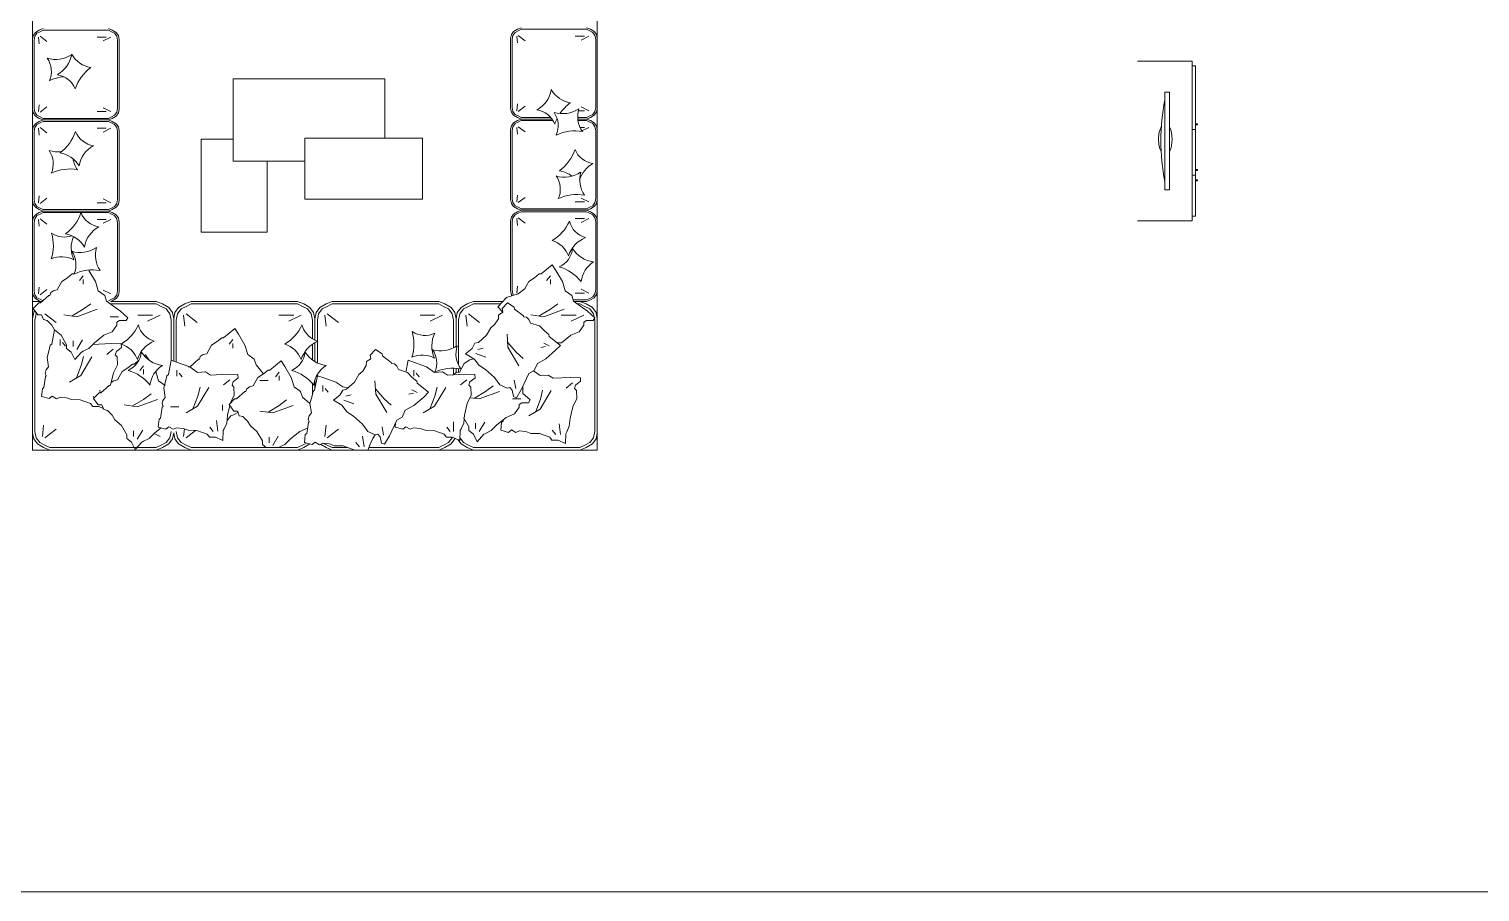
# Model space of a CAD drawing. Header units: millimetres. Extents: x 19901 to 42199, y 14822 to 21214.
# Drawn here: x 25488 to 26761, y 19548 to 20305 of the extents above; entities that cross this region are included whole.
import ezdxf

# ---------------------------------------------------------------- set-up
doc = ezdxf.new("R2010")
doc.units = ezdxf.units.MM
for name, color, linetype, lineweight in [('A-FURN', 9, 'Continuous', 13), ('Arredi', 175, 'Continuous', 13), ('vetro', 140, 'Continuous', 15), ('Wall', 7, 'Continuous', 20)]:
    doc.layers.add(name, color=color, linetype=linetype, lineweight=lineweight)

msp = doc.modelspace()

# ---------------------------------------------------------------- linework, layer by layer
at = {"layer": 'A-FURN'}
msp.add_lwpolyline([(23218, 20899.5), (28252.1, 20899.5), (28252.1, 19547.9), (23218, 19547.9)], close=True, dxfattribs=at)
at = {"layer": 'Arredi'}
for p, q in [((25491.9, 20299.1), (25491.2, 20295.7)), ((25491.2, 20295.7), (25491.2, 20265.1)), ((25493.9, 20301.7), (25491.9, 20299.1)), ((25493.2, 20298.4), (25492.6, 20295.1)), ((25492.6, 20295.1), (25492.6, 20265.1)), ((25495.2, 20301.1), (25493.2, 20298.4)), ((25497.2, 20303.7), (25493.9, 20301.7)), ((25497.9, 20302.4), (25495.2, 20301.1)), ((25496.6, 20297.7), (25497.2, 20291.7)), ((25500.6, 20305.1), (25497.2, 20303.7)), ((25500.6, 20303.7), (25497.9, 20302.4)), ((25497.9, 20298.4), (25503.9, 20293.7)), ((25557.9, 20303.7), (25500.6, 20303.7)), ((25555.9, 20297.7), (25547.9, 20297.7)), ((25559.9, 20297.7), (25553.2, 20294.4)), ((25561.2, 20303.7), (25557.9, 20305.1)), ((25560.6, 20302.4), (25557.9, 20303.7)), ((25563.2, 20301.1), (25560.6, 20302.4)), ((25564.6, 20301.7), (25561.2, 20303.7)), ((25565.2, 20298.4), (25563.2, 20301.1)), ((25566.6, 20299.1), (25564.6, 20301.7)), ((25565.9, 20295.1), (25565.2, 20298.4)), ((25565.9, 20265.1), (25565.9, 20295.1)), ((25566.6, 20299.1), (25567.2, 20295.7)), ((25567.2, 20295.7), (25567.2, 20265.1)), ((25911.2, 20299.8), (25910.5, 20296.5)), ((25910.5, 20296.5), (25910.5, 20265.8)), ((25913.2, 20302.5), (25911.2, 20299.8)), ((25912.5, 20299.1), (25911.9, 20295.8)), ((25911.9, 20295.8), (25911.9, 20265.8)), ((25914.5, 20301.8), (25912.5, 20299.1)), ((25916.5, 20304.5), (25913.2, 20302.5)), ((25917.2, 20303.1), (25914.5, 20301.8)), ((25915.9, 20298.5), (25916.5, 20292.5)), ((25919.9, 20305.8), (25916.5, 20304.5)), ((25919.9, 20304.5), (25917.2, 20303.1)), ((25917.2, 20299.1), (25923.2, 20294.5)), ((25977.2, 20304.5), (25919.9, 20304.5)), ((25975.2, 20298.5), (25967.2, 20298.5)), ((25979.2, 20298.5), (25972.5, 20295.1)), ((25980.5, 20304.5), (25977.2, 20305.8)), ((25979.9, 20303.1), (25977.2, 20304.5)), ((25982.5, 20301.8), (25979.9, 20303.1)), ((25983.9, 20302.5), (25980.5, 20304.5)), ((25984.5, 20299.1), (25982.5, 20301.8)), ((25985.9, 20299.8), (25983.9, 20302.5)), ((25985.2, 20295.8), (25984.5, 20299.1)), ((25985.2, 20265.8), (25985.2, 20295.8)), ((25985.9, 20299.8), (25986.5, 20296.5)), ((25986.5, 20296.5), (25986.5, 20265.8)), ((26508.1, 20276.6), (26460.1, 20276.6)), ((26508.1, 20276.6), (26460.1, 20276.6)), ((26460.1, 20276.6), (26508.1, 20276.6)), ((26508.1, 20276.6), (26508.1, 20136.6)), ((26508.1, 20276.6), (26508.1, 20272.6)), ((26508.1, 20272.6), (26511.1, 20272.6)), ((26511.1, 20272.6), (26511.1, 20140.6)), ((25491.2, 20234.4), (25491.2, 20265.1)), ((25492.6, 20235.1), (25492.6, 20265.1)), ((25565.9, 20265.1), (25565.9, 20235.1)), ((25567.2, 20234.4), (25567.2, 20265.1)), ((25667.2, 20208), (25667.2, 20261.1)), ((25667.2, 20261.1), (25800.1, 20261.1)), ((25800.1, 20261.1), (25800.1, 20209)), ((25910.5, 20235.1), (25910.5, 20265.8)), ((25911.9, 20235.8), (25911.9, 20265.8)), ((25985.2, 20265.8), (25985.2, 20235.8)), ((25986.5, 20235.1), (25986.5, 20265.8)), ((25491.9, 20231.1), (25491.2, 20234.4)), ((25493.9, 20228.4), (25491.9, 20231.1)), ((25493.2, 20231.7), (25492.6, 20235.1)), ((25495.2, 20229.1), (25493.2, 20231.7)), ((25496.6, 20232.4), (25497.2, 20238.4)), ((25497.9, 20231.7), (25503.9, 20236.4)), ((25555.9, 20232.4), (25547.9, 20232.4)), ((25559.9, 20232.4), (25553.2, 20235.7)), ((25565.2, 20231.7), (25563.2, 20229.1)), ((25566.6, 20231.1), (25564.6, 20228.4)), ((25565.9, 20235.1), (25565.2, 20231.7)), ((25566.6, 20231.1), (25567.2, 20234.4)), ((25911.2, 20231.8), (25910.5, 20235.1)), ((25913.2, 20229.1), (25911.2, 20231.8)), ((25912.5, 20232.5), (25911.9, 20235.8)), ((25914.5, 20229.8), (25912.5, 20232.5)), ((25915.9, 20233.1), (25916.5, 20239.1)), ((25917.2, 20232.5), (25923.2, 20237.1)), ((25967.3, 20233.1), (25967.2, 20233.1)), ((25975.2, 20233.1), (25969.8, 20233.1)), ((25979.2, 20233.1), (25972.5, 20236.5)), ((25984.5, 20232.5), (25982.5, 20229.8)), ((25985.9, 20231.8), (25983.9, 20229.1)), ((25985.2, 20235.8), (25984.5, 20232.5)), ((25985.9, 20231.8), (25986.5, 20235.1)), ((25491.9, 20219.1), (25491.2, 20215.7)), ((25493.9, 20221.7), (25491.9, 20219.1)), ((25493.2, 20218.4), (25492.6, 20215.1)), ((25495.2, 20221.1), (25493.2, 20218.4)), ((25497.2, 20226.4), (25493.9, 20228.4)), ((25497.2, 20223.7), (25493.9, 20221.7)), ((25497.9, 20227.7), (25495.2, 20229.1)), ((25497.9, 20222.4), (25495.2, 20221.1)), ((25496.6, 20217.7), (25497.2, 20211.7)), ((25500.6, 20225.1), (25497.2, 20226.4)), ((25500.6, 20225.1), (25497.2, 20223.7)), ((25500.6, 20226.4), (25497.9, 20227.7)), ((25500.6, 20223.7), (25497.9, 20222.4)), ((25497.9, 20218.4), (25503.9, 20213.7)), ((25557.9, 20226.4), (25500.6, 20226.4)), ((25557.9, 20225.1), (25500.6, 20225.1)), ((25557.9, 20225.1), (25500.6, 20225.1)), ((25557.9, 20223.7), (25500.6, 20223.7)), ((25555.9, 20217.7), (25547.9, 20217.7)), ((25559.9, 20217.7), (25553.2, 20214.4)), ((25560.6, 20227.7), (25557.9, 20226.4)), ((25561.2, 20226.4), (25557.9, 20225.1)), ((25561.2, 20223.7), (25557.9, 20225.1)), ((25560.6, 20222.4), (25557.9, 20223.7)), ((25563.2, 20229.1), (25560.6, 20227.7)), ((25563.2, 20221.1), (25560.6, 20222.4)), ((25564.6, 20228.4), (25561.2, 20226.4)), ((25564.6, 20221.7), (25561.2, 20223.7)), ((25565.2, 20218.4), (25563.2, 20221.1)), ((25566.6, 20219.1), (25564.6, 20221.7)), ((25565.9, 20215.1), (25565.2, 20218.4)), ((25566.6, 20219.1), (25567.2, 20215.7)), ((25911.2, 20219.8), (25910.5, 20216.5)), ((25913.2, 20222.5), (25911.2, 20219.8)), ((25912.5, 20219.1), (25911.9, 20215.8)), ((25914.5, 20221.8), (25912.5, 20219.1)), ((25916.5, 20227.1), (25913.2, 20229.1)), ((25916.5, 20224.5), (25913.2, 20222.5)), ((25917.2, 20228.5), (25914.5, 20229.8)), ((25917.2, 20223.1), (25914.5, 20221.8)), ((25915.9, 20218.5), (25916.5, 20212.5)), ((25919.9, 20225.8), (25916.5, 20227.1)), ((25919.9, 20225.8), (25916.5, 20224.5)), ((25919.9, 20227.1), (25917.2, 20228.5)), ((25919.9, 20224.5), (25917.2, 20223.1)), ((25917.2, 20219.1), (25923.2, 20214.5)), ((25945.7, 20227.1), (25919.9, 20227.1)), ((25946.8, 20225.8), (25919.9, 20225.8)), ((25946.8, 20225.8), (25919.9, 20225.8)), ((25947.7, 20224.5), (25919.9, 20224.5)), ((25977.2, 20227.1), (25969.3, 20227.1)), ((25977.2, 20225.8), (25969.4, 20225.8)), ((25977.2, 20225.8), (25969.4, 20225.8)), ((25977.2, 20224.5), (25969.6, 20224.5)), ((25975.2, 20218.5), (25971.4, 20218.5)), ((25979.2, 20218.5), (25972.5, 20215.1)), ((25979.9, 20228.5), (25977.2, 20227.1)), ((25980.5, 20227.1), (25977.2, 20225.8)), ((25980.5, 20224.5), (25977.2, 20225.8)), ((25979.9, 20223.1), (25977.2, 20224.5)), ((25982.5, 20229.8), (25979.9, 20228.5)), ((25982.5, 20221.8), (25979.9, 20223.1)), ((25983.9, 20229.1), (25980.5, 20227.1)), ((25983.9, 20222.5), (25980.5, 20224.5)), ((25984.5, 20219.1), (25982.5, 20221.8)), ((25985.9, 20219.8), (25983.9, 20222.5)), ((25985.2, 20215.8), (25984.5, 20219.1)), ((25985.9, 20219.8), (25986.5, 20216.5)), ((26512.8, 20221.6), (26511.1, 20221.6)), ((26511.1, 20220.6), (26512.8, 20220.6)), ((26512.8, 20220.6), (26512.8, 20221.6)), ((25491.2, 20215.7), (25491.2, 20185.1)), ((25492.6, 20215.1), (25492.6, 20185.1)), ((25565.9, 20185.1), (25565.9, 20215.1)), ((25567.2, 20215.7), (25567.2, 20185.1)), ((25639.1, 20208), (25639.1, 20126.5)), ((25667.2, 20208), (25639.1, 20208)), ((25667.2, 20188.8), (25667.2, 20208)), ((25730.1, 20188.8), (25730.1, 20209)), ((25730.1, 20209), (25800.1, 20209)), ((25833.3, 20209), (25800.1, 20209)), ((25833.3, 20155.5), (25833.3, 20209)), ((25910.5, 20216.5), (25910.5, 20185.8)), ((25911.9, 20215.8), (25911.9, 20185.8)), ((25985.2, 20185.8), (25985.2, 20215.8)), ((25986.5, 20216.5), (25986.5, 20185.8)), ((26511.1, 20216.6), (26508.1, 20216.6)), ((25491.2, 20154.4), (25491.2, 20185.1)), ((25492.6, 20155.1), (25492.6, 20185.1)), ((25565.9, 20185.1), (25565.9, 20155.1)), ((25567.2, 20154.4), (25567.2, 20185.1)), ((25697.1, 20188.8), (25667.2, 20188.8)), ((25697.1, 20126.5), (25697.1, 20188.8)), ((25730.1, 20188.8), (25697.1, 20188.8)), ((25730.1, 20188.8), (25730.1, 20155.5)), ((25910.5, 20155.1), (25910.5, 20185.8)), ((25911.9, 20155.8), (25911.9, 20185.8)), ((25985.2, 20185.8), (25985.2, 20155.8)), ((25986.5, 20155.1), (25986.5, 20185.8)), ((26512.8, 20181.6), (26511.1, 20181.6)), ((26511.1, 20180.6), (26512.8, 20180.6)), ((26512.8, 20180.6), (26512.8, 20181.6)), ((26511.1, 20176.6), (26508.1, 20176.6)), ((26512.8, 20172.6), (26511.1, 20172.6)), ((26511.1, 20171.6), (26512.8, 20171.6)), ((26512.8, 20171.6), (26512.8, 20172.6)), ((25491.9, 20151.1), (25491.2, 20154.4)), ((25493.2, 20151.7), (25492.6, 20155.1)), ((25496.6, 20152.4), (25497.2, 20158.4)), ((25497.9, 20151.7), (25503.9, 20156.4)), ((25559.9, 20152.4), (25553.2, 20155.7)), ((25565.9, 20155.1), (25565.2, 20151.7)), ((25566.6, 20151.1), (25567.2, 20154.4)), ((25730.1, 20155.5), (25833.3, 20155.5)), ((25911.2, 20151.8), (25910.5, 20155.1)), ((25912.5, 20152.5), (25911.9, 20155.8)), ((25915.9, 20153.1), (25916.5, 20159.1)), ((25917.2, 20152.5), (25923.2, 20157.1)), ((25979.2, 20153.1), (25972.5, 20156.5)), ((25985.2, 20155.8), (25984.5, 20152.5)), ((25985.9, 20151.8), (25986.5, 20155.1)), ((25493.9, 20148.4), (25491.9, 20151.1)), ((25493.9, 20141.7), (25491.9, 20139.1)), ((25495.2, 20149.1), (25493.2, 20151.7)), ((25495.2, 20141.1), (25493.2, 20138.4)), ((25497.2, 20146.4), (25493.9, 20148.4)), ((25497.2, 20143.7), (25493.9, 20141.7)), ((25497.9, 20147.7), (25495.2, 20149.1)), ((25497.9, 20142.4), (25495.2, 20141.1)), ((25500.6, 20145.1), (25497.2, 20146.4)), ((25500.6, 20145.1), (25497.2, 20143.7)), ((25500.6, 20146.4), (25497.9, 20147.7)), ((25500.6, 20143.7), (25497.9, 20142.4)), ((25557.9, 20146.4), (25500.6, 20146.4)), ((25557.9, 20145.1), (25500.6, 20145.1)), ((25557.9, 20145.1), (25500.6, 20145.1)), ((25557.9, 20143.7), (25500.6, 20143.7)), ((25555.9, 20152.4), (25547.9, 20152.4)), ((25560.6, 20147.7), (25557.9, 20146.4)), ((25561.2, 20146.4), (25557.9, 20145.1)), ((25561.2, 20143.7), (25557.9, 20145.1)), ((25560.6, 20142.4), (25557.9, 20143.7)), ((25563.2, 20149.1), (25560.6, 20147.7)), ((25563.2, 20141.1), (25560.6, 20142.4)), ((25564.6, 20148.4), (25561.2, 20146.4)), ((25564.6, 20141.7), (25561.2, 20143.7)), ((25565.2, 20151.7), (25563.2, 20149.1)), ((25565.2, 20138.4), (25563.2, 20141.1)), ((25566.6, 20151.1), (25564.6, 20148.4)), ((25566.6, 20139.1), (25564.6, 20141.7)), ((25913.2, 20149.1), (25911.2, 20151.8)), ((25913.2, 20142.5), (25911.2, 20139.8)), ((25914.5, 20149.8), (25912.5, 20152.5)), ((25914.5, 20141.8), (25912.5, 20139.1)), ((25916.5, 20147.1), (25913.2, 20149.1)), ((25916.5, 20144.5), (25913.2, 20142.5)), ((25917.2, 20148.5), (25914.5, 20149.8)), ((25917.2, 20143.1), (25914.5, 20141.8)), ((25919.9, 20145.8), (25916.5, 20147.1)), ((25919.9, 20145.8), (25916.5, 20144.5)), ((25919.9, 20147.1), (25917.2, 20148.5)), ((25919.9, 20144.5), (25917.2, 20143.1)), ((25977.2, 20147.1), (25919.9, 20147.1)), ((25977.2, 20145.8), (25919.9, 20145.8)), ((25977.2, 20145.8), (25919.9, 20145.8)), ((25977.2, 20144.5), (25919.9, 20144.5)), ((25975.2, 20153.1), (25967.2, 20153.1)), ((25979.9, 20148.5), (25977.2, 20147.1)), ((25980.5, 20147.1), (25977.2, 20145.8)), ((25980.5, 20144.5), (25977.2, 20145.8)), ((25979.9, 20143.1), (25977.2, 20144.5)), ((25982.5, 20149.8), (25979.9, 20148.5)), ((25982.5, 20141.8), (25979.9, 20143.1)), ((25983.9, 20149.1), (25980.5, 20147.1)), ((25983.9, 20142.5), (25980.5, 20144.5)), ((25984.5, 20152.5), (25982.5, 20149.8)), ((25984.5, 20139.1), (25982.5, 20141.8)), ((25985.9, 20151.8), (25983.9, 20149.1)), ((25985.9, 20139.8), (25983.9, 20142.5)), ((25491.9, 20139.1), (25491.2, 20135.7)), ((25491.2, 20135.7), (25491.2, 20105.1)), ((25493.2, 20138.4), (25492.6, 20135.1)), ((25492.6, 20135.1), (25492.6, 20105.1)), ((25496.6, 20137.7), (25497.2, 20131.7)), ((25497.9, 20138.4), (25503.9, 20133.7)), ((25555.9, 20137.7), (25547.9, 20137.7)), ((25559.9, 20137.7), (25553.2, 20134.4)), ((25565.9, 20135.1), (25565.2, 20138.4)), ((25565.9, 20105.1), (25565.9, 20135.1)), ((25566.6, 20139.1), (25567.2, 20135.7)), ((25567.2, 20135.7), (25567.2, 20105.1)), ((25911.2, 20139.8), (25910.5, 20136.5)), ((25910.5, 20136.5), (25910.5, 20105.8)), ((25912.5, 20139.1), (25911.9, 20135.8)), ((25911.9, 20135.8), (25911.9, 20105.8)), ((25915.9, 20138.5), (25916.5, 20132.5)), ((25917.2, 20139.1), (25923.2, 20134.5)), ((25975.2, 20138.5), (25967.2, 20138.5)), ((25979.2, 20138.5), (25972.5, 20135.1)), ((25985.2, 20135.8), (25984.5, 20139.1)), ((25985.2, 20105.8), (25985.2, 20135.8)), ((25985.9, 20139.8), (25986.5, 20136.5)), ((25986.5, 20136.5), (25986.5, 20105.8)), ((26508.1, 20136.6), (26460.1, 20136.6)), ((26508.1, 20136.6), (26508.1, 20140.6)), ((26508.1, 20140.6), (26511.1, 20140.6)), ((25639.1, 20126.5), (25697.1, 20126.5)), ((25491.2, 20074.4), (25491.2, 20105.1)), ((25492.6, 20075.1), (25492.6, 20105.1)), ((25565.9, 20105.1), (25565.9, 20075.1)), ((25567.2, 20074.4), (25567.2, 20105.1)), ((25910.5, 20075.1), (25910.5, 20105.8)), ((25911.9, 20075.8), (25911.9, 20105.8)), ((25985.2, 20105.8), (25985.2, 20075.8)), ((25986.5, 20075.1), (25986.5, 20105.8)), ((25540.7, 20093.1), (25546.4, 20083.3)), ((25937.2, 20089.9), (25947, 20098)), ((25947, 20098), (25950.3, 20093.1)), ((25950.3, 20093.1), (25956, 20083.3)), ((25496.6, 20072.4), (25497.2, 20078.4)), ((25513, 20076), (25517.1, 20083.3)), ((25517.1, 20083.3), (25522, 20086.6)), ((25522, 20086.6), (25526, 20089.9)), ((25526, 20089.9), (25527.7, 20089.9)), ((25535.8, 20088.2), (25532.6, 20084.2)), ((25535.8, 20085), (25535.8, 20080.9)), ((25546.4, 20083.3), (25548.9, 20075.2)), ((25915.9, 20073.1), (25916.5, 20079.1)), ((25923.1, 20077.1), (25926.6, 20083.3)), ((25926.6, 20083.3), (25931.5, 20086.6)), ((25931.5, 20086.6), (25935.6, 20089.9)), ((25935.6, 20089.9), (25937.2, 20089.9)), ((25945.4, 20088.2), (25942.1, 20084.2)), ((25945.4, 20085), (25945.4, 20080.9)), ((25956, 20083.3), (25958.4, 20075.2)), ((25491.9, 20071.1), (25491.2, 20074.4)), ((25498.7, 20065.8), (25491.2, 20065.8)), ((25493.9, 20068.4), (25491.9, 20071.1)), ((25493.2, 20071.7), (25492.6, 20075.1)), ((25495.2, 20069.1), (25493.2, 20071.7)), ((25497.2, 20066.4), (25493.9, 20068.4)), ((25497.9, 20067.7), (25495.2, 20069.1)), ((25499.7, 20065.8), (25496.7, 20064.6)), ((25498.7, 20065.8), (25497.2, 20066.4)), ((25497.9, 20071.7), (25503.9, 20076.4)), ((25500.6, 20066.4), (25497.9, 20067.7)), ((25498.3, 20064.6), (25505.7, 20071.1)), ((25498.7, 20065.8), (25499.7, 20065.8)), ((25505.7, 20071.1), (25506.5, 20071.1)), ((25506.5, 20071.1), (25507.3, 20073.6)), ((25507.3, 20073.6), (25509.7, 20075.2)), ((25509.7, 20075.2), (25513, 20076)), ((25548.9, 20075.2), (25554.6, 20071.1)), ((25559.9, 20072.4), (25553.2, 20075.7)), ((25554.6, 20071.1), (25556.2, 20066.2)), ((25556.2, 20066.2), (25568.4, 20057.3)), ((25560.6, 20067.7), (25557.9, 20066.4)), ((25561.2, 20066.4), (25559.8, 20065.8)), ((25599.8, 20065.8), (25559.8, 20065.8)), ((25563.2, 20069.1), (25560.6, 20067.7)), ((25564.6, 20068.4), (25561.2, 20066.4)), ((25565.2, 20071.7), (25563.2, 20069.1)), ((25566.6, 20071.1), (25564.6, 20068.4)), ((25565.9, 20075.1), (25565.2, 20071.7)), ((25566.6, 20071.1), (25567.2, 20074.4)), ((25605.3, 20063.6), (25599.8, 20065.8)), ((25630.3, 20065.8), (25624.8, 20063.6)), ((25723.7, 20065.8), (25630.3, 20065.8)), ((25729.1, 20063.6), (25723.7, 20065.8)), ((25754.1, 20065.8), (25748.7, 20063.6)), ((25847.5, 20065.8), (25754.1, 20065.8)), ((25852.9, 20063.6), (25847.5, 20065.8)), ((25877.9, 20065.8), (25872.5, 20063.6)), ((25903.6, 20065.8), (25877.9, 20065.8)), ((25906.9, 20069.3), (25899.2, 20061.1)), ((25917.2, 20072.5), (25906.9, 20069.3)), ((25911.2, 20071.8), (25910.5, 20075.1)), ((25911.2, 20071.8), (25911.4, 20070.7)), ((25912.8, 20071.1), (25911.9, 20075.8)), ((25917.2, 20072.5), (25923.2, 20077.1)), ((25958.4, 20075.2), (25964.1, 20071.1)), ((25964.1, 20071.1), (25965.8, 20066.2)), ((25977.2, 20067.1), (25965.5, 20067.1)), ((25965.8, 20066.2), (25978, 20057.3)), ((25971.3, 20065.8), (25966.3, 20065.8)), ((25977.2, 20065.8), (25966.3, 20065.8)), ((25975.2, 20073.1), (25967.2, 20073.1)), ((25976.8, 20063.6), (25971.3, 20065.8)), ((25979.2, 20073.1), (25972.5, 20076.5)), ((25979.9, 20068.5), (25977.2, 20067.1)), ((25980.5, 20067.1), (25977.2, 20065.8)), ((25982.5, 20069.8), (25979.9, 20068.5)), ((25983.9, 20069.1), (25980.5, 20067.1)), ((25984.5, 20072.5), (25982.5, 20069.8)), ((25985.9, 20071.8), (25983.9, 20069.1)), ((25985.2, 20075.8), (25984.5, 20072.5)), ((25985.9, 20071.8), (25986.5, 20075.1)), ((25492.3, 20056), (25491.2, 20050.6)), ((25491.8, 20059.7), (25496.7, 20064.6)), ((25495.9, 20054), (25491.8, 20059.7)), ((25492.3, 20056), (25492.8, 20058.3)), ((25492.8, 20058.3), (25494.6, 20055.7)), ((25494.5, 20054.9), (25493.4, 20049.5)), ((25494.5, 20054.9), (25494.6, 20055.7)), ((25499.1, 20054), (25495.9, 20054)), ((25496.7, 20064.6), (25498.3, 20064.6)), ((25500.8, 20049.9), (25499.1, 20054)), ((25502.1, 20054.9), (25511.9, 20047.3)), ((25566.8, 20052.4), (25559.5, 20052.4)), ((25599.8, 20063.6), (25559.8, 20063.6)), ((25568.4, 20057.3), (25575, 20051.5)), ((25596.6, 20053.8), (25583.6, 20053.8)), ((25603.1, 20053.8), (25592.2, 20048.4)), ((25604.2, 20061.5), (25599.8, 20063.6)), ((25608.5, 20059.3), (25604.2, 20061.5)), ((25610.7, 20060.4), (25605.3, 20063.6)), ((25611.8, 20054.9), (25608.5, 20059.3)), ((25614, 20056), (25610.7, 20060.4)), ((25612.9, 20049.5), (25611.8, 20054.9)), ((25614, 20056), (25615.1, 20050.6)), ((25616.1, 20056), (25615.1, 20050.6)), ((25619.4, 20060.4), (25616.1, 20056)), ((25618.3, 20054.9), (25617.2, 20049.5)), ((25621.6, 20059.3), (25618.3, 20054.9)), ((25624.8, 20063.6), (25619.4, 20060.4)), ((25625.9, 20061.5), (25621.6, 20059.3)), ((25623.7, 20053.8), (25624.8, 20044.1)), ((25630.3, 20063.6), (25625.9, 20061.5)), ((25625.9, 20054.9), (25635.7, 20047.3)), ((25723.7, 20063.6), (25630.3, 20063.6)), ((25720.4, 20053.8), (25707.4, 20053.8)), ((25726.9, 20053.8), (25716.1, 20048.4)), ((25728, 20061.5), (25723.7, 20063.6)), ((25732.4, 20059.3), (25728, 20061.5)), ((25734.5, 20060.4), (25729.1, 20063.6)), ((25735.6, 20054.9), (25732.4, 20059.3)), ((25737.8, 20056), (25734.5, 20060.4)), ((25736.7, 20049.5), (25735.6, 20054.9)), ((25737.8, 20056), (25738.9, 20050.6)), ((25740, 20056), (25738.9, 20050.6)), ((25743.2, 20060.4), (25740, 20056)), ((25742.1, 20054.9), (25741.1, 20049.5)), ((25745.4, 20059.3), (25742.1, 20054.9)), ((25748.7, 20063.6), (25743.2, 20060.4)), ((25749.7, 20061.5), (25745.4, 20059.3)), ((25747.6, 20053.8), (25748.7, 20044.1)), ((25754.1, 20063.6), (25749.7, 20061.5)), ((25749.7, 20054.9), (25759.5, 20047.3)), ((25847.5, 20063.6), (25754.1, 20063.6)), ((25844.2, 20053.8), (25831.2, 20053.8)), ((25850.8, 20053.8), (25839.9, 20048.4)), ((25851.8, 20061.5), (25847.5, 20063.6)), ((25856.2, 20059.3), (25851.8, 20061.5)), ((25858.4, 20060.4), (25852.9, 20063.6)), ((25859.4, 20054.9), (25856.2, 20059.3)), ((25861.6, 20056), (25858.4, 20060.4)), ((25860.5, 20049.5), (25859.4, 20054.9)), ((25861.6, 20056), (25862.7, 20050.6)), ((25863.8, 20056), (25862.7, 20050.6)), ((25867.1, 20060.4), (25863.8, 20056)), ((25866, 20054.9), (25864.9, 20049.5)), ((25869.2, 20059.3), (25866, 20054.9)), ((25872.5, 20063.6), (25867.1, 20060.4)), ((25873.6, 20061.5), (25869.2, 20059.3)), ((25871.4, 20053.8), (25872.5, 20044.1)), ((25877.9, 20063.6), (25873.6, 20061.5)), ((25873.6, 20054.9), (25883.3, 20047.3)), ((25901.6, 20063.6), (25877.9, 20063.6)), ((25899.2, 20061.1), (25903.7, 20056.3)), ((25968.1, 20053.8), (25955, 20053.8)), ((25974.6, 20053.8), (25963.7, 20048.4)), ((25971.3, 20063.6), (25969.3, 20063.6)), ((25975.7, 20061.5), (25971.3, 20063.6)), ((25980, 20059.3), (25975.7, 20061.5)), ((25982.2, 20060.4), (25976.8, 20063.6)), ((25978, 20057.3), (25984.5, 20051.5)), ((25983.3, 20054.9), (25980, 20059.3)), ((25985.4, 20056), (25982.2, 20060.4)), ((25984.4, 20049.5), (25983.3, 20054.9)), ((25985.4, 20056), (25986.5, 20050.6)), ((25491.2, 20050.6), (25491.2, 20000.6)), ((25493.4, 20049.5), (25493.4, 20000.6)), ((25504, 20049.1), (25500.8, 20049.9)), ((25508.1, 20045), (25504, 20049.1)), ((25510.6, 20040.9), (25508.1, 20045)), ((25508.1, 20028.4), (25510.6, 20040.9)), ((25516.3, 20036.1), (25510.6, 20040.9)), ((25561.1, 20039.3), (25553.8, 20036.1)), ((25565.2, 20045), (25561.1, 20039.3)), ((25567.6, 20049.1), (25565.2, 20047.5)), ((25565.2, 20047.5), (25565.2, 20045)), ((25573.3, 20049.1), (25567.6, 20049.1)), ((25575, 20051.5), (25573.3, 20049.1)), ((25612.9, 20014.2), (25612.9, 20049.5)), ((25615.1, 20050.6), (25615.1, 20013.5)), ((25617.2, 20049.5), (25617.2, 20012.8)), ((25658.8, 20033.9), (25668.6, 20042.1)), ((25668.6, 20042.1), (25671.9, 20037.2)), ((25736.7, 20033), (25736.7, 20049.5)), ((25738.9, 20050.6), (25738.9, 20031.9)), ((25738.9, 20048.4), (25738.9, 20031.9)), ((25741.1, 20049.5), (25741.1, 20011.9)), ((25860.5, 20025), (25860.5, 20049.5)), ((25862.7, 20050.6), (25862.7, 20026.3)), ((25862.7, 20050.6), (25862.7, 20026.3)), ((25864.9, 20049.5), (25864.9, 20010.1)), ((25970.6, 20039.3), (25963.3, 20036.1)), ((25974.7, 20045), (25970.6, 20039.3)), ((25977.2, 20049.1), (25974.7, 20047.5)), ((25974.7, 20047.5), (25974.7, 20045)), ((25982.9, 20049.1), (25977.2, 20049.1)), ((25984.5, 20051.5), (25982.9, 20049.1)), ((25984.4, 20000.6), (25984.4, 20049.5)), ((25986.5, 20050.6), (25986.5, 20000.6)), ((25505.7, 20022.3), (25506.8, 20027.4)), ((25506.8, 20027.4), (25508.1, 20028.4)), ((25515.4, 20032.3), (25515.5, 20027.1)), ((25521.2, 20027.9), (25516.3, 20036.1)), ((25517.5, 20029.8), (25520.1, 20026.6)), ((25521.2, 20024.6), (25521.2, 20027.9)), ((25526.9, 20026.3), (25526.9, 20031.2)), ((25530.1, 20023.8), (25535, 20032)), ((25545.6, 20029.5), (25540.7, 20024.6)), ((25544.1, 20028.1), (25560.3, 20028.8)), ((25553.8, 20036.1), (25545.6, 20029.5)), ((25560.3, 20028.8), (25569, 20028.5)), ((25569, 20028.5), (25569.2, 20025.5)), ((25644.1, 20020), (25648.2, 20027.4)), ((25648.2, 20027.4), (25653.1, 20030.6)), ((25653.1, 20030.6), (25657.2, 20033.9)), ((25657.2, 20033.9), (25658.8, 20033.9)), ((25667, 20032.3), (25663.7, 20028.2)), ((25667, 20029), (25667, 20024.9)), ((25671.9, 20037.2), (25677.6, 20027.4)), ((25677.6, 20027.4), (25680, 20019.2)), ((25736.7, 20014.5), (25736.7, 20028.3)), ((25738.9, 20029.6), (25738.9, 20013.1)), ((25738.9, 20029.6), (25738.9, 20013.1)), ((25944.3, 20026.8), (25939.7, 20029.3)), ((25955.2, 20029.5), (25951.3, 20029.5)), ((25963.3, 20036.1), (25955.2, 20029.5)), ((25504, 20016.7), (25505.7, 20022.3)), ((25505.4, 20008.4), (25504, 20016.7)), ((25525.2, 20021.4), (25521.2, 20024.6)), ((25528.5, 20014.9), (25525.2, 20021.4)), ((25534.2, 20021.4), (25528.5, 20014.9)), ((25535.8, 20022.2), (25534.2, 20021.4)), ((25540.7, 20024.6), (25535.8, 20022.2)), ((25562.1, 20024), (25556.4, 20019.3)), ((25564.8, 20021.9), (25563.9, 20019.1)), ((25563.9, 20019.1), (25565.5, 20017.2)), ((25569.2, 20025.5), (25564.8, 20021.9)), ((25565.5, 20017.2), (25565.9, 20010.2)), ((25580.6, 20010.9), (25584.6, 20014.2)), ((25589.3, 20018.2), (25590.4, 20019.1)), ((25590.4, 20019.1), (25593.6, 20014.2)), ((25610.4, 20001.7), (25612.9, 20014.2)), ((25612.9, 20014.2), (25618.5, 20012.4)), ((25629.5, 20008.6), (25636.8, 20015.1)), ((25636.8, 20015.1), (25637.6, 20015.1)), ((25637.6, 20015.1), (25638.4, 20017.6)), ((25638.4, 20017.6), (25640.9, 20019.2)), ((25640.9, 20019.2), (25644.1, 20020)), ((25680, 20019.2), (25685.7, 20015.1)), ((25685.7, 20015.1), (25687.4, 20010.3)), ((25818.6, 20003.9), (25820.7, 20014.2)), ((25820.7, 20014.2), (25826.3, 20012.4)), ((25869.9, 20011.3), (25874.8, 20014.5)), ((25874.8, 20014.5), (25878.4, 20015.6)), ((25880, 20020.1), (25888.9, 20016.9)), ((25881.8, 20023.8), (25886.6, 20024.7)), ((25941.1, 20026.2), (25937.1, 20025.4)), ((25502.5, 20002.9), (25503.4, 20005.8)), ((25503.4, 20000.5), (25502.5, 20002.9)), ((25503.4, 20005.8), (25505.4, 20008.4)), ((25562.2, 20003.1), (25560.4, 19994.7)), ((25565.9, 20010.2), (25562.2, 20003.1)), ((25565.9, 19997), (25570, 20004.4)), ((25570, 20004.4), (25574.9, 20007.6)), ((25574.9, 20007.6), (25579, 20010.9)), ((25579, 20010.9), (25580.6, 20010.9)), ((25588.7, 20009.3), (25585.5, 20005.2)), ((25588.7, 20006), (25588.7, 20001.9)), ((25599.3, 20004.4), (25599.3, 20004.4)), ((25599.3, 20004.4), (25601.8, 19996.2)), ((25609.1, 20000.6), (25610.4, 20001.7)), ((25617.8, 20005.5), (25617.8, 20000.3)), ((25618.5, 20012.4), (25629.1, 20008.4)), ((25619.8, 20003), (25622.4, 19999.8)), ((25627.8, 20008.6), (25629.5, 20008.6)), ((25629.1, 20008.4), (25636.1, 20003.6)), ((25636.1, 20003.6), (25643.1, 20004)), ((25643.1, 20004), (25647.5, 20001.3)), ((25647.5, 20001.3), (25662.6, 20002)), ((25662.6, 20002), (25671.3, 20001.7)), ((25671.3, 20001.7), (25671.6, 19998.8)), ((25687.4, 20010.3), (25693.8, 20002.3)), ((25688.9, 19999), (25693.8, 20002.3)), ((25693.8, 20002.3), (25697.8, 20005.5)), ((25697.8, 20005.5), (25699.5, 20005.5)), ((25699.5, 20005.5), (25709.3, 20013.7)), ((25707.6, 20003.9), (25704.4, 19999.8)), ((25709.3, 20013.7), (25712.5, 20008.8)), ((25712.5, 20008.8), (25718.2, 19999)), ((25741.1, 20001.7), (25741.1, 20000.6)), ((25825.6, 20005.5), (25825.6, 20000.3)), ((25826.3, 20012.4), (25836.9, 20008.4)), ((25827.6, 20003), (25830.2, 19999.8)), ((25836.9, 20008.4), (25843.9, 20003.6)), ((25843.9, 20003.6), (25850.9, 20004)), ((25850.9, 20004), (25855.3, 20001.3)), ((25855.3, 20001.3), (25870.4, 20002)), ((25860.1, 20001.5), (25862.5, 20003.1)), ((25860.5, 20001.8), (25860.5, 20007.3)), ((25862.5, 20003.1), (25865.8, 20003.9)), ((25862.7, 20007.2), (25862.7, 20003.2)), ((25862.7, 20007.2), (25862.7, 20003.2)), ((25864.9, 20007), (25864.9, 20003.7)), ((25865.8, 20003.9), (25869.9, 20011.3)), ((25870.4, 20002), (25879.1, 20001.7)), ((25879.1, 20001.7), (25879.3, 19998.8)), ((25930.6, 20004.9), (25936.5, 20000.8)), ((25936.5, 20000.8), (25943.5, 20001.3)), ((25943.5, 20001.3), (25947.9, 19998.5)), ((25491.2, 19950.7), (25491.2, 20000.6)), ((25493.4, 19951.7), (25493.4, 20000.6)), ((25499.2, 19982.4), (25499.9, 19989.3)), ((25499.9, 19989.3), (25501.2, 19990.3)), ((25501.2, 19990.3), (25502.8, 20000)), ((25502.8, 20000), (25503.4, 20000.5)), ((25551.2, 19985.6), (25558.6, 19992.2)), ((25558.6, 19992.2), (25559.4, 19992.2)), ((25559.4, 19992.2), (25560.2, 19994.6)), ((25560.2, 19994.6), (25562.7, 19996.2)), ((25562.7, 19996.2), (25565.9, 19997)), ((25601.8, 19996.2), (25607.5, 19992.2)), ((25606.3, 19989.9), (25608, 19995.5)), ((25607.7, 19981.7), (25606.3, 19989.9)), ((25608, 19995.5), (25609.1, 20000.6)), ((25664.4, 19997.2), (25658.7, 19992.6)), ((25667.1, 19995.2), (25666.3, 19992.4)), ((25666.3, 19992.4), (25667.8, 19990.5)), ((25671.6, 19998.8), (25667.1, 19995.2)), ((25667.8, 19990.5), (25668.2, 19983.5)), ((25678.3, 19986.8), (25679.1, 19989.2)), ((25679.1, 19989.2), (25681.5, 19990.9)), ((25681.5, 19990.9), (25684.8, 19991.7)), ((25684.8, 19991.7), (25688.9, 19999)), ((25698, 19996.4), (25690.6, 19996.4)), ((25707.6, 20000.6), (25707.6, 19996.6)), ((25718.2, 19999), (25720.7, 19990.9)), ((25720.7, 19990.9), (25726.4, 19986.8)), ((25736.7, 19984.3), (25736.7, 19993.8)), ((25738.6, 19988.1), (25741.1, 20000.6)), ((25738.9, 19997), (25738.9, 19989.6)), ((25741.1, 20000.6), (25746.7, 19998.9)), ((25745.9, 19992), (25746, 19986.8)), ((25746.7, 19998.9), (25757.3, 19994.9)), ((25748, 19989.5), (25750.6, 19986.3)), ((25757.3, 19994.9), (25763.3, 19990.8)), ((25763.3, 19990.8), (25768, 19990.1)), ((25828.5, 19985.9), (25823.9, 19988.3)), ((25872.2, 19997.2), (25866.5, 19992.6)), ((25874.9, 19995.2), (25874, 19992.4)), ((25874, 19992.4), (25875.6, 19990.5)), ((25879.3, 19998.8), (25874.9, 19995.2)), ((25875.6, 19990.5), (25876, 19983.5)), ((25915, 19989.6), (25913.6, 19996.8)), ((25921.2, 19988.9), (25921.2, 19991.2)), ((25921.2, 19985.2), (25921.2, 19988.9)), ((25947.9, 19998.5), (25963, 19999.2)), ((25964.8, 19994.4), (25959.1, 19989.8)), ((25963, 19999.2), (25971.7, 19998.9)), ((25967.5, 19992.4), (25966.6, 19989.6)), ((25966.6, 19989.6), (25968.2, 19987.7)), ((25971.9, 19996), (25967.5, 19992.4)), ((25971.7, 19998.9), (25971.9, 19996)), ((25984.4, 20000.6), (25984.4, 19951.7)), ((25986.5, 19950.7), (25986.5, 20000.6)), ((25506, 19980.6), (25499.2, 19982.4)), ((25508.5, 19982.6), (25506, 19980.6)), ((25512.4, 19980.5), (25508.5, 19982.6)), ((25515.4, 19981.9), (25512.4, 19980.5)), ((25521.1, 19981.3), (25515.4, 19981.9)), ((25525.6, 19979.7), (25521.1, 19981.3)), ((25533.1, 19979.5), (25525.6, 19979.7)), ((25542.1, 19976.2), (25533.1, 19979.5)), ((25544.1, 19973.7), (25542.1, 19976.2)), ((25545.3, 19981.3), (25544.4, 19982.3)), ((25544.7, 19980.7), (25549.6, 19985.6)), ((25548.8, 19975), (25544.7, 19980.7)), ((25549.6, 19985.6), (25551.2, 19985.6)), ((25550.6, 19985.6), (25550.3, 19988.1)), ((25604.9, 19976.2), (25605.7, 19979)), ((25605.8, 19973.8), (25604.9, 19976.2)), ((25605.7, 19979), (25607.7, 19981.7)), ((25663.6, 19975.4), (25668.5, 19980.3)), ((25668.2, 19983.5), (25664.6, 19976.3)), ((25668.5, 19980.3), (25670.1, 19980.3)), ((25670.1, 19980.3), (25677.5, 19986.8)), ((25677.5, 19986.8), (25678.3, 19986.8)), ((25726.4, 19986.8), (25728, 19981.9)), ((25728, 19981.9), (25734.5, 19976.4)), ((25734.5, 19976.4), (25736.2, 19982)), ((25735.9, 19968.1), (25734.5, 19976.4)), ((25736.2, 19982), (25737.3, 19987.1)), ((25737.3, 19987.1), (25738.6, 19988.1)), ((25764.2, 19979.2), (25773.1, 19975.9)), ((25766, 19982.8), (25770.8, 19983.8)), ((25825.3, 19985.3), (25821.3, 19984.5)), ((25872.4, 19976.3), (25870.1, 19966.1)), ((25876, 19983.5), (25872.4, 19976.3)), ((25919.6, 19980.3), (25912.3, 19980.3)), ((25920.4, 19977), (25918, 19975.4)), ((25926.1, 19977), (25920.4, 19977)), ((25921.2, 19985.2), (25927.8, 19979.5)), ((25927.8, 19979.5), (25926.1, 19977)), ((25968.6, 19980.7), (25965, 19973.5)), ((25968.2, 19987.7), (25968.6, 19980.7)), ((25549.3, 19973.7), (25544.1, 19973.7)), ((25552.1, 19975), (25548.8, 19975)), ((25553.3, 19971.9), (25549.3, 19973.7)), ((25553.7, 19971), (25552.1, 19975)), ((25556.9, 19970.1), (25553.7, 19971)), ((25561, 19966.1), (25556.9, 19970.1)), ((25563.5, 19962), (25561, 19966.1)), ((25602.3, 19962.5), (25603.5, 19963.5)), ((25603.5, 19963.5), (25605.1, 19973.2)), ((25605.1, 19973.2), (25605.8, 19973.8)), ((25619.7, 19973.4), (25612.4, 19973.4)), ((25658, 19970.3), (25658, 19975.2)), ((25662.4, 19966.1), (25661.6, 19959.2)), ((25665.3, 19965.4), (25661.9, 19961.4)), ((25664.2, 19974.5), (25662.4, 19966.1)), ((25667.7, 19969.7), (25663.6, 19975.4)), ((25667, 19966.2), (25665.3, 19965.4)), ((25671.9, 19968.7), (25667, 19966.2)), ((25670.9, 19969.7), (25667.7, 19969.7)), ((25672.6, 19965.6), (25670.9, 19969.7)), ((25675.8, 19964.8), (25672.6, 19965.6)), ((25679.9, 19960.7), (25675.8, 19964.8)), ((25733, 19962.6), (25733.9, 19965.4)), ((25733.9, 19965.4), (25735.9, 19968.1)), ((25873.9, 19955.8), (25869.1, 19964)), ((25870.1, 19966.1), (25869.4, 19959.2)), ((25906.6, 19964), (25898.4, 19957.5)), ((25913.9, 19967.3), (25906.6, 19964)), ((25918, 19973), (25913.9, 19967.3)), ((25918, 19975.4), (25918, 19973)), ((25962.7, 19963.3), (25962, 19956.4)), ((25965, 19973.5), (25962.7, 19963.3)), ((25492.3, 19945.2), (25491.2, 19950.7)), ((25494.5, 19946.3), (25493.4, 19951.7)), ((25499.9, 19947.4), (25501, 19957.2)), ((25502.1, 19946.3), (25511.9, 19953.9)), ((25569.2, 19957.1), (25563.5, 19962)), ((25574.1, 19948.9), (25569.2, 19957.1)), ((25579.8, 19947.3), (25579.8, 19952.2)), ((25583, 19944.9), (25587.9, 19953)), ((25598.5, 19950.6), (25593.6, 19945.7)), ((25604, 19955), (25598.5, 19950.6)), ((25601.6, 19955.6), (25602.3, 19962.5)), ((25608.3, 19953.8), (25601.6, 19955.6)), ((25610.8, 19955.8), (25608.3, 19953.8)), ((25614.7, 19953.7), (25610.8, 19955.8)), ((25612.9, 19951.7), (25611.8, 19946.3)), ((25614, 19945.2), (25615.1, 19950.7)), ((25617.7, 19955.1), (25614.7, 19953.7)), ((25616.1, 19945.2), (25615.1, 19950.7)), ((25618.3, 19946.3), (25617.2, 19951.7)), ((25623.5, 19954.5), (25617.7, 19955.1)), ((25627.9, 19952.9), (25623.5, 19954.5)), ((25623.7, 19947.4), (25624.5, 19954.1)), ((25625.9, 19946.3), (25634.1, 19952.7)), ((25635.4, 19952.7), (25627.9, 19952.9)), ((25644.4, 19949.4), (25635.4, 19952.7)), ((25649.8, 19951.8), (25646.8, 19955.6)), ((25653.9, 19951.9), (25652.6, 19961.3)), ((25658.6, 19952.6), (25658.3, 19943.9)), ((25659.4, 19954.2), (25658.6, 19952.6)), ((25661.6, 19959.2), (25659.4, 19954.2)), ((25682.3, 19956.6), (25679.9, 19960.7)), ((25688.1, 19951.7), (25682.3, 19956.6)), ((25692.9, 19943.6), (25688.1, 19951.7)), ((25725.6, 19951.7), (25717.4, 19945.2)), ((25732.9, 19955), (25725.6, 19951.7)), ((25731.7, 19950), (25733.3, 19959.7)), ((25733.9, 19960.2), (25733, 19962.6)), ((25733.3, 19959.7), (25733.9, 19960.2)), ((25747.6, 19947.4), (25748.7, 19957.2)), ((25749.7, 19946.3), (25759.5, 19953.9)), ((25799.2, 19948.6), (25797.8, 19955.8)), ((25809.3, 19955.6), (25809.7, 19959.4)), ((25816.1, 19953.8), (25809.3, 19955.6)), ((25818.6, 19955.8), (25816.1, 19953.8)), ((25822.5, 19953.7), (25818.6, 19955.8)), ((25825.5, 19955.1), (25822.5, 19953.7)), ((25831.3, 19954.5), (25825.5, 19955.1)), ((25835.7, 19952.9), (25831.3, 19954.5)), ((25843.2, 19952.7), (25835.7, 19952.9)), ((25852.2, 19949.4), (25843.2, 19952.7)), ((25857.6, 19951.8), (25854.5, 19955.6)), ((25860.5, 19960.1), (25860.5, 19951.7)), ((25866.4, 19952.6), (25866.1, 19943.9)), ((25867.2, 19954.2), (25866.4, 19952.6)), ((25869.4, 19959.2), (25867.2, 19954.2)), ((25873.9, 19952.6), (25873.9, 19955.8)), ((25878, 19949.3), (25873.9, 19952.6)), ((25879.7, 19954.2), (25879.7, 19959.1)), ((25882.9, 19951.8), (25887.8, 19959.9)), ((25888.6, 19950.1), (25887, 19949.3)), ((25893.5, 19952.6), (25888.6, 19950.1)), ((25898.4, 19957.5), (25893.5, 19952.6)), ((25901.9, 19952.9), (25902.6, 19959.7)), ((25908.7, 19951), (25901.9, 19952.9)), ((25902.6, 19959.7), (25903.9, 19960.8)), ((25903.9, 19960.8), (25903.9, 19961.9)), ((25911.2, 19953.1), (25908.7, 19951)), ((25915.1, 19950.9), (25911.2, 19953.1)), ((25918.1, 19952.3), (25915.1, 19950.9)), ((25923.8, 19951.7), (25918.1, 19952.3)), ((25928.3, 19950.1), (25923.8, 19951.7)), ((25935.8, 19949.9), (25928.3, 19950.1)), ((25950.2, 19949), (25947.1, 19952.8)), ((25954.3, 19949.1), (25953, 19958.6)), ((25959.8, 19951.5), (25959, 19949.8)), ((25962, 19956.4), (25959.8, 19951.5)), ((25984.4, 19951.7), (25983.3, 19946.3)), ((25985.4, 19945.2), (25986.5, 19950.7)), ((25495.6, 19940.9), (25492.3, 19945.2)), ((25497.7, 19942), (25494.5, 19946.3)), ((25501, 19937.6), (25495.6, 19940.9)), ((25502.1, 19939.8), (25497.7, 19942)), ((25506.4, 19935.5), (25501, 19937.6)), ((25506.4, 19937.6), (25502.1, 19939.8)), ((25599.8, 19937.6), (25506.4, 19937.6)), ((25574.1, 19945.7), (25574.1, 19948.9)), ((25578.1, 19942.4), (25574.1, 19945.7)), ((25581.4, 19935.9), (25578.1, 19942.4)), ((25587.1, 19942.4), (25581.4, 19935.9)), ((25588.7, 19943.2), (25587.1, 19942.4)), ((25593.6, 19945.7), (25588.7, 19943.2)), ((25603.1, 19947.4), (25597.9, 19950)), ((25604.2, 19939.8), (25599.8, 19937.6)), ((25605.3, 19937.6), (25599.8, 19935.5)), ((25608.5, 19942), (25604.2, 19939.8)), ((25610.7, 19940.9), (25605.3, 19937.6)), ((25611.8, 19946.3), (25608.5, 19942)), ((25614, 19945.2), (25610.7, 19940.9)), ((25619.4, 19940.9), (25616.1, 19945.2)), ((25621.6, 19942), (25618.3, 19946.3)), ((25624.8, 19937.6), (25619.4, 19940.9)), ((25625.9, 19939.8), (25621.6, 19942)), ((25630.3, 19935.5), (25624.8, 19937.6)), ((25630.3, 19937.6), (25625.9, 19939.8)), ((25723.7, 19937.6), (25630.3, 19937.6)), ((25646.4, 19946.9), (25644.4, 19949.4)), ((25651.7, 19946.9), (25646.4, 19946.9)), ((25658.3, 19943.9), (25651.7, 19946.9)), ((25692.9, 19940.3), (25692.9, 19943.6)), ((25696.3, 19937.6), (25692.9, 19940.3)), ((25698.7, 19941.9), (25698.7, 19946.8)), ((25701.9, 19939.5), (25706.8, 19947.6)), ((25707.6, 19937.9), (25707.1, 19937.6)), ((25712.5, 19940.3), (25707.6, 19937.9)), ((25717.4, 19945.2), (25712.5, 19940.3)), ((25728, 19939.8), (25723.7, 19937.6)), ((25729.1, 19937.6), (25723.7, 19935.5)), ((25731.6, 19941.6), (25728, 19939.8)), ((25734.4, 19940.8), (25729.1, 19937.6)), ((25729.7, 19942.1), (25730.4, 19949)), ((25736.5, 19940.2), (25729.7, 19942.1)), ((25730.4, 19949), (25731.7, 19950)), ((25739, 19942.3), (25736.5, 19940.2)), ((25742.9, 19940.1), (25739, 19942.3)), ((25745.9, 19941.6), (25742.9, 19940.1)), ((25748.7, 19937.6), (25743.7, 19940.6)), ((25749.7, 19939.8), (25745.9, 19941.6)), ((25751.6, 19941), (25745.9, 19941.6)), ((25754.1, 19935.5), (25748.7, 19937.6)), ((25754.1, 19937.6), (25749.7, 19939.8)), ((25756.1, 19939.3), (25751.6, 19941)), ((25767.8, 19937.6), (25754.1, 19937.6)), ((25763.6, 19939.1), (25756.1, 19939.3)), ((25773.8, 19935.5), (25763.6, 19939.1)), ((25778, 19938.2), (25774.9, 19942)), ((25782.1, 19938.4), (25780.7, 19947.8)), ((25787.5, 19940.7), (25785.2, 19935.5)), ((25847.5, 19937.6), (25786.2, 19937.6)), ((25789.8, 19945.7), (25787.5, 19940.7)), ((25789.8, 19945.7), (25791.7, 19948.8)), ((25851.8, 19939.8), (25847.5, 19937.6)), ((25852.9, 19937.6), (25847.5, 19935.5)), ((25856.2, 19942), (25851.8, 19939.8)), ((25854.2, 19946.9), (25852.2, 19949.4)), ((25858.4, 19940.9), (25852.9, 19937.6)), ((25859.4, 19946.9), (25854.2, 19946.9)), ((25859.4, 19946.3), (25856.2, 19942)), ((25861.6, 19945.2), (25858.4, 19940.9)), ((25859.6, 19946.9), (25859.4, 19946.3)), ((25866.1, 19943.9), (25859.4, 19946.9)), ((25861.6, 19945.2), (25861.8, 19945.9)), ((25867.1, 19940.9), (25864.1, 19944.8)), ((25869.2, 19942), (25866.2, 19946)), ((25872.5, 19937.6), (25867.1, 19940.9)), ((25873.6, 19939.8), (25869.2, 19942)), ((25877.9, 19935.5), (25872.5, 19937.6)), ((25877.9, 19937.6), (25873.6, 19939.8)), ((25971.3, 19937.6), (25877.9, 19937.6)), ((25881.3, 19942.8), (25878, 19949.3)), ((25887, 19949.3), (25881.3, 19942.8)), ((25944.8, 19946.7), (25935.8, 19949.9)), ((25946.8, 19944.1), (25944.8, 19946.7)), ((25952, 19944.2), (25946.8, 19944.1)), ((25958.7, 19941.1), (25952, 19944.2)), ((25959, 19949.8), (25958.7, 19941.1)), ((25975.7, 19939.8), (25971.3, 19937.6)), ((25976.8, 19937.6), (25971.3, 19935.5)), ((25980, 19942), (25975.7, 19939.8)), ((25982.2, 19940.9), (25976.8, 19937.6)), ((25983.3, 19946.3), (25980, 19942)), ((25985.4, 19945.2), (25982.2, 19940.9)), ((25599.8, 19935.5), (25506.4, 19935.5)), ((25723.7, 19935.5), (25630.3, 19935.5)), ((25847.5, 19935.5), (25754.1, 19935.5)), ((25971.3, 19935.5), (25877.9, 19935.5))]:
    msp.add_line(p, q, dxfattribs=at)
for points in [[(26484.1, 20249.5), (26488.4, 20249.5), (26488.4, 20163.8), (26484.1, 20163.8)], [(25926.5, 20050), (25927.9, 20046.9), (25935.9, 20044.3), (25940.1, 20040.1), (25944, 20036.8), (25944.3, 20035.2), (25954.2, 20027.1), (25950, 20023), (25941.5, 20015.5), (25934, 20011.5), (25931.1, 20005.2), (25926.6, 20002.6), (25920.1, 19988.9), (25915.8, 19981.4), (25913.1, 19982.5), (25912, 19988.1), (25909.9, 19990.2), (25907.5, 19989.8), (25901.1, 19992.7), (25896.5, 19999.2), (25888.6, 20006), (25882.8, 20009.9), (25879.5, 20014.2), (25878.4, 20015.6), (25870.9, 20020), (25876.7, 20024.4), (25879.1, 20029.1), (25882.3, 20029.7), (25889.3, 20036.1), (25893.1, 20042.6), (25896.6, 20045.8), (25899.8, 20050.6), (25900, 20053.9), (25903.7, 20056.3), (25903, 20059.5), (25907.9, 20064.6), (25913.6, 20060.7), (25913.9, 20059.1), (25921.7, 20053.2), (25921.9, 20052.4), (25924.4, 20052)], [(25810.7, 20009), (25812.1, 20006), (25820.1, 20003.4), (25824.3, 19999.2), (25828.2, 19995.8), (25828.6, 19994.2), (25838.4, 19986.2), (25834.3, 19982), (25825.8, 19974.6), (25818.2, 19970.6), (25815.3, 19964.2), (25810.8, 19961.7), (25804.4, 19948), (25800, 19940.5), (25797.3, 19941.6), (25796.2, 19947.2), (25794.1, 19949.3), (25791.7, 19948.8), (25785.3, 19951.7), (25780.7, 19958.3), (25772.8, 19965.1), (25767, 19968.9), (25763.7, 19973.3), (25762.6, 19974.7), (25755.1, 19979.1), (25760.9, 19983.5), (25763.3, 19988.1), (25766.5, 19988.8), (25773.6, 19995.1), (25777.3, 20001.7), (25780.8, 20004.8), (25784, 20009.6), (25784.2, 20013), (25787.9, 20015.4), (25787.3, 20018.6), (25792.1, 20023.7), (25797.8, 20019.8), (25798.1, 20018.2), (25805.9, 20012.2), (25806.1, 20011.4), (25808.7, 20011.1)]]:
    msp.add_lwpolyline(points, close=True, dxfattribs=at)
for points in [[(25518.7, 20054), (25530.1, 20052.4), (25548.1, 20058.9)], [(25526, 20053.2), (25535.8, 20058.9), (25542.4, 20063.8)], [(25928.2, 20054), (25939.7, 20052.4), (25957.6, 20058.9)], [(25935.6, 20053.2), (25945.4, 20058.9), (25951.9, 20063.8)], [(25907.4, 20037.1), (25908, 20025.6), (25917.8, 20009.2)], [(25908, 20029.7), (25915.5, 20021.2), (25921.5, 20015.8)], [(25523.7, 19994.9), (25533.6, 20000.9), (25543.4, 20017.2)], [(25529.9, 19998.9), (25533.9, 20009.5), (25535.9, 20017.4)], [(25626, 19968.2), (25635.9, 19974.1), (25645.8, 19990.4)], [(25632.3, 19972.1), (25636.3, 19982.7), (25638.2, 19990.6)], [(25791.6, 19996.2), (25792.2, 19984.6), (25802.1, 19968.3)], [(25792.2, 19988.8), (25799.7, 19980.3), (25805.8, 19974.8)], [(25833.8, 19968.2), (25843.7, 19974.1), (25853.6, 19990.4)], [(25840, 19972.1), (25844.1, 19982.7), (25846, 19990.6)], [(25878.8, 19981.1), (25888.6, 19986.8), (25895.1, 19991.7)], [(25571.6, 19975), (25583, 19973.4), (25601, 19979.9)], [(25579, 19974.2), (25588.7, 19979.9), (25595.3, 19984.8)], [(25697.8, 19968.8), (25707.6, 19974.6), (25714.1, 19979.4)], [(25875, 19981.4), (25882.9, 19980.3), (25900.8, 19986.8)], [(25926.4, 19965.4), (25936.3, 19971.3), (25946.1, 19987.7)], [(25932.6, 19969.4), (25936.6, 19980), (25938.6, 19987.9)], [(25690.5, 19969.7), (25701.9, 19968), (25719.9, 19974.6)]]:
    msp.add_lwpolyline(points, dxfattribs=at)
at = {"layer": 'Arredi', "linetype": 'Continuous'}
for centre, radius, start, end in [((25511.5, 20303.4), 25.3, 253.0703, 304.1568), ((25500.7, 20286.8), 25.3, 299.2389, 350.3253), ((25548.8, 20276), 24, 164.136, 170.4855), ((25546.4, 20294.6), 24, 210.3046, 260.5323), ((25487.5, 20267.6), 20.3, 336.0775, 35.0986), ((25565, 20240.1), 38.2, 126.1403, 161.3778), ((25522.3, 20224.8), 38.2, 94.977, 115.2093), ((25510, 20244.6), 20.3, 22.2461, 81.2672), ((25921.2, 20255.8), 25.3, 299.2389, 350.3253), ((25966.9, 20263.7), 24, 210.3046, 260.5323), ((25930.5, 20213.7), 20.3, 22.2461, 81.2672), ((25956, 20255.8), 25.3, 253.0703, 304.1568), ((25932, 20219.9), 20.3, 336.0775, 35.0986), ((25985.4, 20209.2), 38.2, 126.1403, 145.84), ((25993.3, 20228.3), 24, 164.136, 214.3637), ((25985.4, 20209.2), 38.2, 153.3842, 161.3778), ((25492.8, 20227), 38.2, 306.1401, 341.3776), ((25547.8, 20222.5), 20.3, 202.2459, 261.267), ((25966.9, 20177.2), 38.2, 79.9717, 115.2093), ((25489.2, 20186.5), 20.3, 336.0775, 35.0986), ((25513.2, 20222.4), 25.3, 253.0703, 278.1841), ((25511.4, 20172.5), 24, 30.3044, 80.5321), ((25557, 20180.4), 25.3, 119.2387, 170.3252), ((25930.8, 20211.3), 38.2, 306.1401, 341.3776), ((25985.8, 20206.8), 20.3, 202.2459, 261.267), ((25524, 20143.8), 38.2, 79.9717, 115.2093), ((25550.5, 20194.9), 24, 189.4979, 214.3637), ((25949.4, 20156.8), 24, 51.6102, 80.5321), ((25995.1, 20164.7), 25.3, 119.2387, 161.7639), ((25957.7, 20200), 25.3, 253.0703, 304.1568), ((25933.8, 20164.2), 20.3, 336.0775, 35.0986), ((25995.1, 20172.5), 24, 164.136, 214.3637), ((25968.6, 20121.4), 38.2, 79.9717, 115.2093), ((25497.6, 20155.9), 38.2, 306.1401, 341.3776), ((25552.6, 20151.4), 20.3, 202.2459, 261.267), ((25561.8, 20109.3), 25.3, 119.2387, 170.3252), ((25928.9, 20150.8), 36.3, 299.8966, 336.0271), ((25981.7, 20141.3), 20.3, 194.8763, 253.8975), ((25473.3, 20114.7), 36.3, 341.4041, 17.5346), ((25519.2, 20142.6), 20.3, 236.3838, 289.1465), ((25516.2, 20101.4), 24, 30.3044, 80.5321), ((25550.5, 20112.9), 25.3, 157.0965, 204.4632), ((25940.1, 20097.8), 22.6, 20.5105, 72.2779), ((25985.5, 20098.3), 25.3, 111.8692, 162.9558), ((25516.8, 20082.4), 22.6, 62.018, 113.7853), ((25533.1, 20134), 25.3, 253.0703, 304.1568), ((25509.1, 20098.1), 20.3, 336.0775, 35.0986), ((25570.4, 20106.5), 24, 164.136, 214.3637), ((25944.7, 20114.6), 20.3, 294.5701, 353.5911), ((25986.4, 20125.6), 25.3, 211.5629, 262.6493), ((25543.9, 20055.3), 38.2, 79.9717, 115.2093), ((25942.4, 20059.5), 38.2, 38.4643, 73.7018), ((25996.2, 20080.3), 24, 122.6286, 172.8563), ((25550.9, 20059.9), 36.3, 299.8966, 336.0271), ((25603.7, 20050.4), 20.3, 194.8763, 253.8975), ((25694.4, 20059.9), 36.3, 299.8966, 336.0271), ((25747.2, 20050.4), 20.3, 194.8763, 245.7609), ((25789.5, 20028.5), 36.3, 341.4041, 17.5346), ((25835.4, 20056.3), 20.3, 236.3838, 295.405), ((25562.1, 20006.9), 22.6, 20.5105, 72.2779), ((25607.4, 20007.4), 25.3, 111.8692, 162.9558), ((25705.6, 20006.9), 22.6, 20.5105, 72.2779), ((25751, 20007.4), 25.3, 111.8692, 162.9558), ((25747.2, 20050.4), 20.3, 245.7609, 253.8975), ((25866.7, 20026.6), 25.3, 153.3767, 204.4632), ((25849.3, 20047.7), 25.3, 253.0703, 304.1568), ((25886.6, 20020.2), 24, 164.136, 214.3637), ((25566.7, 20023.8), 20.3, 294.5701, 353.5911), ((25608.4, 20034.7), 25.3, 211.5629, 262.6493), ((25710.2, 20023.8), 20.3, 294.5701, 353.5911), ((25752, 20034.7), 25.3, 211.5629, 262.6493), ((25833.1, 19996.2), 22.6, 62.018, 113.7853), ((25825.4, 20011.9), 20.3, 336.0775, 35.0986), ((25564.4, 19968.7), 38.2, 38.4643, 73.7018), ((25618.1, 19989.4), 24, 122.6286, 172.8563), ((25708, 19968.7), 38.2, 38.4643, 73.7018), ((25761.7, 19989.4), 24, 122.6286, 172.8563), ((25860.2, 19969.1), 38.2, 79.9717, 115.2093)]:
    msp.add_arc(centre, radius, start, end, dxfattribs=at)
at = {"layer": 'Arredi'}
msp.add_arc((26665.7, 20206.8), 185, 168.8449, 191.1513, dxfattribs=at)
for start_param, end_param in [(3.776419, 5.613037), (6.995762, 8.712201)]:
    msp.add_ellipse((26484.6, 20208.1), major_axis=(0, -13.7), ratio=0.43211, start_param=start_param, end_param=end_param, dxfattribs=at)
at = {"layer": 'vetro'}
msp.add_line((25491.2, 19935.5), (25986.5, 19935.5), dxfattribs=at)
at = {"layer": 'Wall'}
for p, q in [((25491.2, 19935.5), (25491.2, 20589.3)), ((25986.5, 19935.5), (25986.5, 20529.3)), ((25491.2, 19950.7), (25491.2, 19935.5))]:
    msp.add_line(p, q, dxfattribs=at)

doc.saveas('drawing.dxf')
